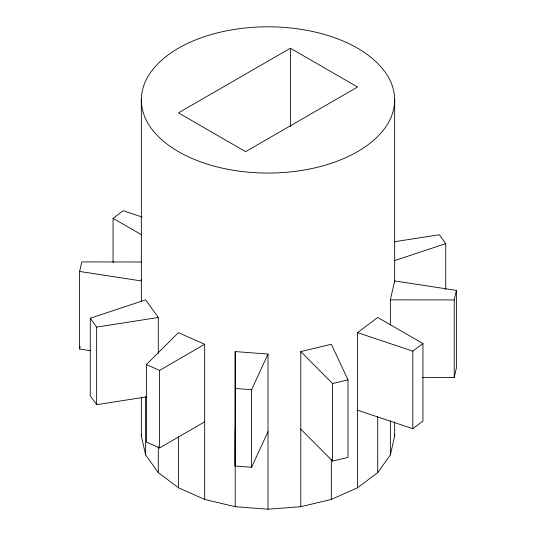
<?xml version="1.0" encoding="UTF-8"?>
<svg xmlns="http://www.w3.org/2000/svg" width="536" height="536" viewBox="0 0 536 536"><rect width="100%" height="100%" fill="white"/><g stroke="black" fill="none" stroke-linecap="round" stroke-linejoin="round"><path stroke-width="0.8" d="M268 431.627L251.598 467.265L235.083 466.012L235.217 351.569L268 354.062L268 509.2L235.217 506.708L204.665 499.405L178.428 487.78L158.301 472.631L145.645 454.997L141.33 436.07L141.33 397.699M235.083 466.012L235.217 429.142M90.303 350.671L79.609 349.03L79.609 271.457L81.78 261.923L141.497 261.997M79.609 349.03L80.152 346.645M141.692 279.35L141.33 280.931L79.609 271.457M141.33 436.07L141.692 434.488M390.355 324.876L390.355 299.859L394.67 280.931L456.391 290.398L456.391 367.964L454.22 377.505L422.703 377.465M268 509.2L300.783 506.708L331.335 499.405L357.572 487.78L377.699 472.631L390.355 454.997L394.67 436.07L394.67 421.886M454.22 377.505L454.22 299.932L456.391 290.398M251.598 467.265L251.598 389.699L268 354.062M204.665 421.832L159.601 447.962L146.382 442.106L146.382 364.534L178.428 332.642L204.665 344.266L204.665 499.405M113.049 262.553L113.049 218.346L123.193 210.715L142.127 217.06M357.572 487.78L357.572 332.642L377.699 317.493L422.951 343.509L422.951 421.082L412.807 428.713L357.572 410.208M412.807 428.713L412.807 351.14L422.951 343.509M146.382 364.534L159.601 370.389L204.665 344.266M290.391 48.22L178.428 112.861L245.609 151.648L357.572 87.006L290.391 48.22L290.391 126.623M146.79 396.861L96.648 404.68L90.269 395.796L90.269 318.223L145.645 299.859L158.301 317.493L158.301 353.358M394.308 260.69L445.731 243.632L439.353 234.741L394.141 241.796M300.783 506.708L300.783 351.569L331.335 344.266L347.991 379.857L347.991 457.429L332.601 461.107L300.783 429.142M300.783 351.569L332.601 383.542L347.991 379.857M90.269 318.223L96.648 327.114L158.301 317.493M390.355 299.859L454.22 299.932M235.083 388.439L251.598 389.699M357.572 332.642L412.807 351.14M113.049 218.346L141.779 234.862M394.308 434.488L394.67 436.07M445.731 243.632L445.731 289.507M394.67 99.931A126.67 73.131 0 0 1 204.665 163.266A126.67 73.131 0 0 1 204.665 36.595A126.67 73.131 0 0 1 394.67 99.931L394.67 282.599M390.355 420.8L390.355 454.997M377.699 416.753L377.699 472.631M332.601 383.542L332.601 461.107M331.335 459.365L331.335 499.405M235.217 351.569L235.217 506.708M178.428 436.9L178.428 487.78M159.601 370.389L159.601 447.962M158.301 446.776L158.301 472.631M145.645 396.613L145.645 454.997M141.33 99.931L141.33 301.781M96.648 327.114L96.648 404.68"/></g></svg>
